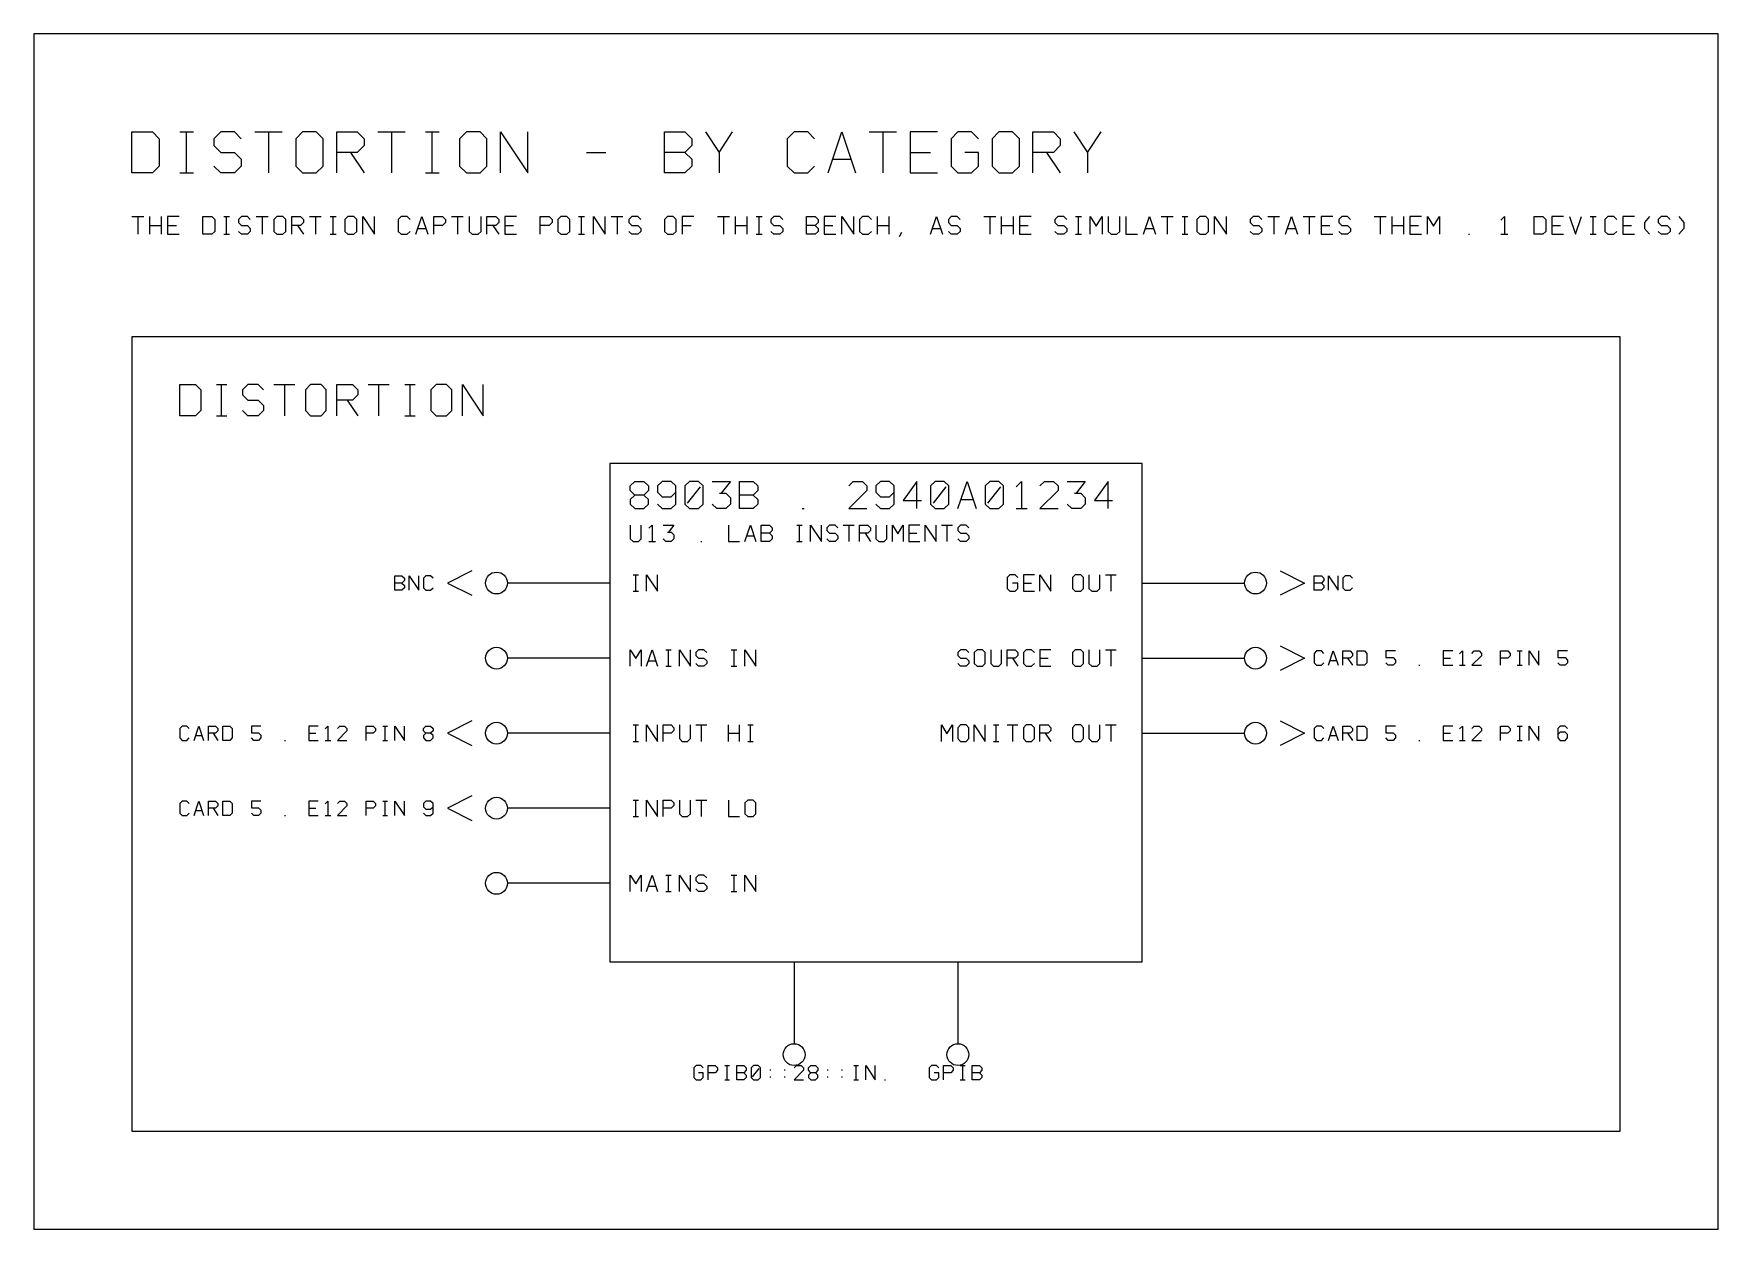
# Model space of a CAD drawing. Header units: millimetres. Extents: x 10 to 256, y 10 to 185.
import ezdxf

# ---------------------------------------------------------------- set-up
doc = ezdxf.new("R2010")
doc.units = ezdxf.units.MM
for name, color, linetype, lineweight in [('DEVICE', 7, 'CONTINUOUS', 25), ('GROUP', 6, 'CONTINUOUS', 25), ('LABEL', 8, 'CONTINUOUS', 25), ('POINT', 4, 'CONTINUOUS', 25), ('PORT_BUS', 5, 'CONTINUOUS', 25), ('PORT_IN', 3, 'CONTINUOUS', 25), ('PORT_OUT', 30, 'CONTINUOUS', 25), ('PORTAL', 2, 'CONTINUOUS', 25), ('SHEET', 7, 'CONTINUOUS', 25)]:
    doc.layers.add(name, color=color, linetype=linetype, lineweight=lineweight)

msp = doc.modelspace()

# ---------------------------------------------------------------- linework, layer by layer
at = {"layer": 'DEVICE'}
msp.add_lwpolyline([(94, 48.8), (172, 48.8), (172, 121.8), (94, 121.8)], close=True, dxfattribs=at)
at = {"layer": 'GROUP'}
msp.add_lwpolyline([(24, 24), (242, 24), (242, 140.4), (24, 140.4)], close=True, dxfattribs=at)
for points in [[(31, 128.8), (31, 133.4), (33.3, 133.4), (34.066667, 132.633333), (34.066667, 129.566667), (33.3, 128.8), (31, 128.8)], [(36.366667, 133.4), (37.9, 133.4)], [(37.133333, 128.8), (37.133333, 133.4)], [(43.266667, 132.633333), (42.5, 133.4), (40.966667, 133.4), (40.2, 132.633333), (40.2, 131.866667), (40.966667, 131.1), (42.5, 131.1), (43.266667, 130.333333), (43.266667, 129.566667), (42.5, 128.8), (40.966667, 128.8), (40.2, 129.566667)], [(44.8, 133.4), (47.866667, 133.4)], [(46.333333, 133.4), (46.333333, 128.8)], [(50.166667, 128.8), (51.7, 128.8), (52.466667, 129.566667), (52.466667, 132.633333), (51.7, 133.4), (50.166667, 133.4), (49.4, 132.633333), (49.4, 129.566667), (50.166667, 128.8)], [(54, 128.8), (54, 133.4), (56.3, 133.4), (57.066667, 132.633333), (57.066667, 131.866667), (56.3, 131.1), (54, 131.1)], [(58.6, 133.4), (61.666667, 133.4)], [(60.133333, 133.4), (60.133333, 128.8)], [(63.966667, 133.4), (65.5, 133.4)], [(64.733333, 128.8), (64.733333, 133.4)], [(68.566667, 128.8), (70.1, 128.8), (70.866667, 129.566667), (70.866667, 132.633333), (70.1, 133.4), (68.566667, 133.4), (67.8, 132.633333), (67.8, 129.566667), (68.566667, 128.8)], [(72.4, 128.8), (72.4, 133.4), (75.466667, 128.8), (75.466667, 133.4)], [(55.533333, 131.1), (57.066667, 128.8)], [(36.366667, 128.8), (37.9, 128.8)], [(63.966667, 128.8), (65.5, 128.8)]]:
    msp.add_lwpolyline(points, dxfattribs=at)
at = {"layer": 'LABEL'}
for points in [[(97.666667, 117.2), (97, 117.866667), (97, 118.533333), (97.666667, 119.2), (99, 119.2), (99.666667, 118.533333), (99.666667, 117.866667), (99, 117.2), (97.666667, 117.2), (97, 116.533333), (97, 115.866667), (97.666667, 115.2), (99, 115.2), (99.666667, 115.866667), (99.666667, 116.533333), (99, 117.2)], [(101, 115.866667), (101.666667, 115.2), (103, 115.2), (103.666667, 115.866667), (103.666667, 118.533333), (103, 119.2), (101.666667, 119.2), (101, 118.533333), (101, 117.6), (101.666667, 116.933333), (103, 116.933333), (103.666667, 117.6)], [(105.666667, 115.2), (107, 115.2), (107.666667, 115.866667), (107.666667, 118.533333), (107, 119.2), (105.666667, 119.2), (105, 118.533333), (105, 115.866667), (105.666667, 115.2)], [(109, 119.2), (111.666667, 119.2), (110.333333, 117.466667)], [(113, 115.2), (113, 119.2), (115, 119.2), (115.666667, 118.533333), (115.666667, 117.866667), (115, 117.2), (113, 117.2)], [(129, 118.533333), (129.666667, 119.2), (131, 119.2), (131.666667, 118.533333), (131.666667, 117.866667), (129, 115.2), (131.666667, 115.2)], [(133, 115.866667), (133.666667, 115.2), (135, 115.2), (135.666667, 115.866667), (135.666667, 118.533333), (135, 119.2), (133.666667, 119.2), (133, 118.533333), (133, 117.6), (133.666667, 116.933333), (135, 116.933333), (135.666667, 117.6)], [(139, 115.2), (139, 119.2), (137, 116.4), (139.666667, 116.4)], [(141.666667, 115.2), (143, 115.2), (143.666667, 115.866667), (143.666667, 118.533333), (143, 119.2), (141.666667, 119.2), (141, 118.533333), (141, 115.866667), (141.666667, 115.2)], [(145, 115.2), (146.333333, 119.2), (147.666667, 115.2)], [(149.666667, 115.2), (151, 115.2), (151.666667, 115.866667), (151.666667, 118.533333), (151, 119.2), (149.666667, 119.2), (149, 118.533333), (149, 115.866667), (149.666667, 115.2)], [(153.533333, 118.4), (154.333333, 119.2), (154.333333, 115.2)], [(157, 118.533333), (157.666667, 119.2), (159, 119.2), (159.666667, 118.533333), (159.666667, 117.866667), (157, 115.2), (159.666667, 115.2)], [(161, 119.2), (163.666667, 119.2), (162.333333, 117.466667)], [(167, 115.2), (167, 119.2), (165, 116.4), (167.666667, 116.4)], [(105.4, 116), (107.266667, 118.4)], [(110.066667, 117.466667), (111, 117.466667), (111.666667, 116.8), (111.666667, 115.866667), (111, 115.2), (109.666667, 115.2), (109, 115.866667)], [(115, 117.2), (115.666667, 116.533333), (115.666667, 115.866667), (115, 115.2), (113, 115.2)], [(141.4, 116), (143.266667, 118.4)], [(145.466667, 116.533333), (147.2, 116.533333)], [(149.4, 116), (151.266667, 118.4)], [(162.066667, 117.466667), (163, 117.466667), (163.666667, 116.8), (163.666667, 115.866667), (163, 115.2), (161.666667, 115.2), (161, 115.866667)], [(122.2, 115.2), (122.466667, 115.2)], [(153.533333, 115.2), (155.133333, 115.2)], [(97, 112.8), (97, 110.8), (97.4, 110.4), (98.2, 110.4), (98.6, 110.8), (98.6, 112.8)], [(99.72, 112.32), (100.2, 112.8), (100.2, 110.4)], [(101.8, 112.8), (103.4, 112.8), (102.6, 111.76)], [(102.44, 111.76), (103, 111.76), (103.4, 111.36), (103.4, 110.8), (103, 110.4), (102.2, 110.4), (101.8, 110.8)], [(111.4, 112.8), (111.4, 110.4), (113, 110.4)], [(113.8, 110.4), (114.6, 112.8), (115.4, 110.4)], [(114.08, 111.2), (115.12, 111.2)], [(116.2, 110.4), (116.2, 112.8), (117.4, 112.8), (117.8, 112.4), (117.8, 112), (117.4, 111.6), (116.2, 111.6)], [(117.4, 111.6), (117.8, 111.2), (117.8, 110.8), (117.4, 110.4), (116.2, 110.4)], [(121.4, 112.8), (122.2, 112.8)], [(121.8, 110.4), (121.8, 112.8)], [(123.4, 110.4), (123.4, 112.8), (125, 110.4), (125, 112.8)], [(127.4, 112.4), (127, 112.8), (126.2, 112.8), (125.8, 112.4), (125.8, 112), (126.2, 111.6), (127, 111.6), (127.4, 111.2), (127.4, 110.8), (127, 110.4), (126.2, 110.4), (125.8, 110.8)], [(128.2, 112.8), (129.8, 112.8)], [(129, 112.8), (129, 110.4)], [(130.6, 110.4), (130.6, 112.8), (131.8, 112.8), (132.2, 112.4), (132.2, 112), (131.8, 111.6), (130.6, 111.6)], [(131.4, 111.6), (132.2, 110.4)], [(133, 112.8), (133, 110.8), (133.4, 110.4), (134.2, 110.4), (134.6, 110.8), (134.6, 112.8)], [(135.4, 110.4), (135.4, 112.8), (136.2, 111.52), (137, 112.8), (137, 110.4)], [(139.4, 112.8), (137.8, 112.8), (137.8, 110.4), (139.4, 110.4)], [(137.8, 111.6), (139, 111.6)], [(140.2, 110.4), (140.2, 112.8), (141.8, 110.4), (141.8, 112.8)], [(142.6, 112.8), (144.2, 112.8)], [(143.4, 112.8), (143.4, 110.4)], [(146.6, 112.4), (146.2, 112.8), (145.4, 112.8), (145, 112.4), (145, 112), (145.4, 111.6), (146.2, 111.6), (146.6, 111.2), (146.6, 110.8), (146.2, 110.4), (145.4, 110.4), (145, 110.8)], [(99.72, 110.4), (100.68, 110.4)], [(107.32, 110.4), (107.48, 110.4)], [(121.4, 110.4), (122.2, 110.4)], [(97.4, 105.5), (98.2, 105.5)], [(97.8, 103.1), (97.8, 105.5)], [(99.4, 103.1), (99.4, 105.5), (101, 103.1), (101, 105.5)], [(153.8, 105.1), (153.4, 105.5), (152.6, 105.5), (152.2, 105.1), (152.2, 103.5), (152.6, 103.1), (153.4, 103.1), (153.8, 103.5), (153.8, 104.3), (153, 104.3)], [(156.2, 105.5), (154.6, 105.5), (154.6, 103.1), (156.2, 103.1)], [(154.6, 104.3), (155.8, 104.3)], [(157, 103.1), (157, 105.5), (158.6, 103.1), (158.6, 105.5)], [(162.2, 103.1), (163, 103.1), (163.4, 103.5), (163.4, 105.1), (163, 105.5), (162.2, 105.5), (161.8, 105.1), (161.8, 103.5), (162.2, 103.1)], [(164.2, 105.5), (164.2, 103.5), (164.6, 103.1), (165.4, 103.1), (165.8, 103.5), (165.8, 105.5)], [(166.6, 105.5), (168.2, 105.5)], [(167.4, 105.5), (167.4, 103.1)], [(97.4, 103.1), (98.2, 103.1)], [(97, 92.1), (97, 94.5), (97.8, 93.22), (98.6, 94.5), (98.6, 92.1)], [(99.4, 92.1), (100.2, 94.5), (101, 92.1)], [(102.2, 94.5), (103, 94.5)], [(102.6, 92.1), (102.6, 94.5)], [(104.2, 92.1), (104.2, 94.5), (105.8, 92.1), (105.8, 94.5)], [(108.2, 94.1), (107.8, 94.5), (107, 94.5), (106.6, 94.1), (106.6, 93.7), (107, 93.3), (107.8, 93.3), (108.2, 92.9), (108.2, 92.5), (107.8, 92.1), (107, 92.1), (106.6, 92.5)], [(111.8, 94.5), (112.6, 94.5)], [(112.2, 92.1), (112.2, 94.5)], [(113.8, 92.1), (113.8, 94.5), (115.4, 92.1), (115.4, 94.5)], [(146.6, 94.1), (146.2, 94.5), (145.4, 94.5), (145, 94.1), (145, 93.7), (145.4, 93.3), (146.2, 93.3), (146.6, 92.9), (146.6, 92.5), (146.2, 92.1), (145.4, 92.1), (145, 92.5)], [(147.8, 92.1), (148.6, 92.1), (149, 92.5), (149, 94.1), (148.6, 94.5), (147.8, 94.5), (147.4, 94.1), (147.4, 92.5), (147.8, 92.1)], [(149.8, 94.5), (149.8, 92.5), (150.2, 92.1), (151, 92.1), (151.4, 92.5), (151.4, 94.5)], [(152.2, 92.1), (152.2, 94.5), (153.4, 94.5), (153.8, 94.1), (153.8, 93.7), (153.4, 93.3), (152.2, 93.3)], [(156.2, 94.1), (155.8, 94.5), (155, 94.5), (154.6, 94.1), (154.6, 92.5), (155, 92.1), (155.8, 92.1), (156.2, 92.5)], [(158.6, 94.5), (157, 94.5), (157, 92.1), (158.6, 92.1)], [(162.2, 92.1), (163, 92.1), (163.4, 92.5), (163.4, 94.1), (163, 94.5), (162.2, 94.5), (161.8, 94.1), (161.8, 92.5), (162.2, 92.1)], [(164.2, 94.5), (164.2, 92.5), (164.6, 92.1), (165.4, 92.1), (165.8, 92.5), (165.8, 94.5)], [(166.6, 94.5), (168.2, 94.5)], [(167.4, 94.5), (167.4, 92.1)], [(99.68, 92.9), (100.72, 92.9)], [(102.2, 92.1), (103, 92.1)], [(111.8, 92.1), (112.6, 92.1)], [(153, 93.3), (153.8, 92.1)], [(157, 93.3), (158.2, 93.3)], [(97.4, 83.5), (98.2, 83.5)], [(97.8, 81.1), (97.8, 83.5)], [(99.4, 81.1), (99.4, 83.5), (101, 81.1), (101, 83.5)], [(101.8, 81.1), (101.8, 83.5), (103, 83.5), (103.4, 83.1), (103.4, 82.7), (103, 82.3), (101.8, 82.3)], [(104.2, 83.5), (104.2, 81.5), (104.6, 81.1), (105.4, 81.1), (105.8, 81.5), (105.8, 83.5)], [(106.6, 83.5), (108.2, 83.5)], [(107.4, 83.5), (107.4, 81.1)], [(111.4, 81.1), (111.4, 83.5)], [(111.4, 82.3), (113, 82.3)], [(113, 81.1), (113, 83.5)], [(114.2, 83.5), (115, 83.5)], [(114.6, 81.1), (114.6, 83.5)], [(142.6, 81.1), (142.6, 83.5), (143.4, 82.22), (144.2, 83.5), (144.2, 81.1)], [(145.4, 81.1), (146.2, 81.1), (146.6, 81.5), (146.6, 83.1), (146.2, 83.5), (145.4, 83.5), (145, 83.1), (145, 81.5), (145.4, 81.1)], [(147.4, 81.1), (147.4, 83.5), (149, 81.1), (149, 83.5)], [(150.2, 83.5), (151, 83.5)], [(150.6, 81.1), (150.6, 83.5)], [(152.2, 83.5), (153.8, 83.5)], [(153, 83.5), (153, 81.1)], [(155, 81.1), (155.8, 81.1), (156.2, 81.5), (156.2, 83.1), (155.8, 83.5), (155, 83.5), (154.6, 83.1), (154.6, 81.5), (155, 81.1)], [(157, 81.1), (157, 83.5), (158.2, 83.5), (158.6, 83.1), (158.6, 82.7), (158.2, 82.3), (157, 82.3)], [(157.8, 82.3), (158.6, 81.1)], [(162.2, 81.1), (163, 81.1), (163.4, 81.5), (163.4, 83.1), (163, 83.5), (162.2, 83.5), (161.8, 83.1), (161.8, 81.5), (162.2, 81.1)], [(164.2, 83.5), (164.2, 81.5), (164.6, 81.1), (165.4, 81.1), (165.8, 81.5), (165.8, 83.5)], [(166.6, 83.5), (168.2, 83.5)], [(167.4, 83.5), (167.4, 81.1)], [(97.4, 81.1), (98.2, 81.1)], [(114.2, 81.1), (115, 81.1)], [(150.2, 81.1), (151, 81.1)], [(97.4, 72.5), (98.2, 72.5)], [(97.8, 70.1), (97.8, 72.5)], [(99.4, 70.1), (99.4, 72.5), (101, 70.1), (101, 72.5)], [(101.8, 70.1), (101.8, 72.5), (103, 72.5), (103.4, 72.1), (103.4, 71.7), (103, 71.3), (101.8, 71.3)], [(104.2, 72.5), (104.2, 70.5), (104.6, 70.1), (105.4, 70.1), (105.8, 70.5), (105.8, 72.5)], [(106.6, 72.5), (108.2, 72.5)], [(107.4, 72.5), (107.4, 70.1)], [(111.4, 72.5), (111.4, 70.1), (113, 70.1)], [(114.2, 70.1), (115, 70.1), (115.4, 70.5), (115.4, 72.1), (115, 72.5), (114.2, 72.5), (113.8, 72.1), (113.8, 70.5), (114.2, 70.1)], [(97.4, 70.1), (98.2, 70.1)], [(97, 59.1), (97, 61.5), (97.8, 60.22), (98.6, 61.5), (98.6, 59.1)], [(99.4, 59.1), (100.2, 61.5), (101, 59.1)], [(99.68, 59.9), (100.72, 59.9)], [(102.2, 61.5), (103, 61.5)], [(102.6, 59.1), (102.6, 61.5)], [(104.2, 59.1), (104.2, 61.5), (105.8, 59.1), (105.8, 61.5)], [(108.2, 61.1), (107.8, 61.5), (107, 61.5), (106.6, 61.1), (106.6, 60.7), (107, 60.3), (107.8, 60.3), (108.2, 59.9), (108.2, 59.5), (107.8, 59.1), (107, 59.1), (106.6, 59.5)], [(111.8, 61.5), (112.6, 61.5)], [(112.2, 59.1), (112.2, 61.5)], [(113.8, 59.1), (113.8, 61.5), (115.4, 59.1), (115.4, 61.5)], [(102.2, 59.1), (103, 59.1)], [(111.8, 59.1), (112.6, 59.1)], [(107.7, 33.25), (107.35, 33.6), (106.65, 33.6), (106.3, 33.25), (106.3, 31.85), (106.65, 31.5), (107.35, 31.5), (107.7, 31.85), (107.7, 32.55), (107, 32.55)], [(108.4, 31.5), (108.4, 33.6), (109.45, 33.6), (109.8, 33.25), (109.8, 32.9), (109.45, 32.55), (108.4, 32.55)], [(110.85, 33.6), (111.55, 33.6)], [(111.2, 31.5), (111.2, 33.6)], [(112.6, 31.5), (112.6, 33.6), (113.65, 33.6), (114, 33.25), (114, 32.9), (113.65, 32.55), (112.6, 32.55)], [(113.65, 32.55), (114, 32.2), (114, 31.85), (113.65, 31.5), (112.6, 31.5)], [(115.05, 31.5), (115.75, 31.5), (116.1, 31.85), (116.1, 33.25), (115.75, 33.6), (115.05, 33.6), (114.7, 33.25), (114.7, 31.85), (115.05, 31.5)], [(114.91, 31.92), (115.89, 33.18)], [(117.43, 32.97), (117.57, 32.97)], [(119.53, 32.97), (119.67, 32.97)], [(121, 33.25), (121.35, 33.6), (122.05, 33.6), (122.4, 33.25), (122.4, 32.9), (121, 31.5), (122.4, 31.5)], [(123.45, 32.55), (123.1, 32.9), (123.1, 33.25), (123.45, 33.6), (124.15, 33.6), (124.5, 33.25), (124.5, 32.9), (124.15, 32.55), (123.45, 32.55), (123.1, 32.2), (123.1, 31.85), (123.45, 31.5), (124.15, 31.5), (124.5, 31.85), (124.5, 32.2), (124.15, 32.55)], [(125.83, 32.97), (125.97, 32.97)], [(127.93, 32.97), (128.07, 32.97)], [(129.75, 33.6), (130.45, 33.6)], [(130.1, 31.5), (130.1, 33.6)], [(131.5, 31.5), (131.5, 33.6), (132.9, 31.5), (132.9, 33.6)], [(142.2, 33.25), (141.85, 33.6), (141.15, 33.6), (140.8, 33.25), (140.8, 31.85), (141.15, 31.5), (141.85, 31.5), (142.2, 31.85), (142.2, 32.55), (141.5, 32.55)], [(142.9, 31.5), (142.9, 33.6), (143.95, 33.6), (144.3, 33.25), (144.3, 32.9), (143.95, 32.55), (142.9, 32.55)], [(145.35, 33.6), (146.05, 33.6)], [(145.7, 31.5), (145.7, 33.6)], [(147.1, 31.5), (147.1, 33.6), (148.15, 33.6), (148.5, 33.25), (148.5, 32.9), (148.15, 32.55), (147.1, 32.55)], [(148.15, 32.55), (148.5, 32.2), (148.5, 31.85), (148.15, 31.5), (147.1, 31.5)], [(110.85, 31.5), (111.55, 31.5)], [(117.43, 31.92), (117.57, 31.92)], [(119.53, 31.92), (119.67, 31.92)], [(125.83, 31.92), (125.97, 31.92)], [(127.93, 31.92), (128.07, 31.92)], [(129.75, 31.5), (130.45, 31.5)], [(134.23, 31.5), (134.37, 31.5)], [(145.35, 31.5), (146.05, 31.5)]]:
    msp.add_lwpolyline(points, dxfattribs=at)
at = {"layer": 'POINT'}
for centre in [(77.4, 104.3), (188.6, 104.3), (77.4, 93.3), (188.6, 93.3), (77.4, 82.3), (188.6, 82.3), (77.4, 71.3), (77.4, 60.3), (121, 35.2), (145, 35.2)]:
    msp.add_circle(centre, 1.6, dxfattribs=at)
at = {"layer": 'PORT_BUS'}
for p, q in [((121, 48.8), (121, 36.8)), ((145, 48.8), (145, 36.8))]:
    msp.add_line(p, q, dxfattribs=at)
at = {"layer": 'PORT_IN'}
for p, q in [((94, 104.3), (79, 104.3)), ((94, 93.3), (79, 93.3)), ((94, 82.3), (79, 82.3)), ((94, 71.3), (79, 71.3)), ((94, 60.3), (79, 60.3))]:
    msp.add_line(p, q, dxfattribs=at)
at = {"layer": 'PORT_OUT'}
for p, q in [((172, 104.3), (187, 104.3)), ((172, 93.3), (187, 93.3)), ((172, 82.3), (187, 82.3))]:
    msp.add_line(p, q, dxfattribs=at)
at = {"layer": 'PORTAL'}
for points in [[(62.5, 103.25), (62.5, 105.35), (63.55, 105.35), (63.9, 105), (63.9, 104.65), (63.55, 104.3), (62.5, 104.3)], [(63.55, 104.3), (63.9, 103.95), (63.9, 103.6), (63.55, 103.25), (62.5, 103.25)], [(64.6, 103.25), (64.6, 105.35), (66, 103.25), (66, 105.35)], [(68.1, 105), (67.75, 105.35), (67.05, 105.35), (66.7, 105), (66.7, 103.6), (67.05, 103.25), (67.75, 103.25), (68.1, 103.6)], [(73.8, 106.1), (70.2, 104.3), (73.8, 102.5)], [(192.2, 106.1), (195.8, 104.3), (192.2, 102.5)], [(197.2, 103.25), (197.2, 105.35), (198.25, 105.35), (198.6, 105), (198.6, 104.65), (198.25, 104.3), (197.2, 104.3)], [(198.25, 104.3), (198.6, 103.95), (198.6, 103.6), (198.25, 103.25), (197.2, 103.25)], [(199.3, 103.25), (199.3, 105.35), (200.7, 103.25), (200.7, 105.35)], [(202.8, 105), (202.45, 105.35), (201.75, 105.35), (201.4, 105), (201.4, 103.6), (201.75, 103.25), (202.45, 103.25), (202.8, 103.6)], [(192.2, 95.1), (195.8, 93.3), (192.2, 91.5)], [(198.6, 94), (198.25, 94.35), (197.55, 94.35), (197.2, 94), (197.2, 92.6), (197.55, 92.25), (198.25, 92.25), (198.6, 92.6)], [(199.3, 92.25), (200, 94.35), (200.7, 92.25)], [(201.4, 92.25), (201.4, 94.35), (202.45, 94.35), (202.8, 94), (202.8, 93.65), (202.45, 93.3), (201.4, 93.3)], [(203.5, 92.25), (203.5, 94.35), (204.55, 94.35), (204.9, 94), (204.9, 92.6), (204.55, 92.25), (203.5, 92.25)], [(209.1, 94.35), (207.7, 94.35), (207.7, 93.37), (208.75, 93.37), (209.1, 93.02), (209.1, 92.6), (208.75, 92.25), (208.05, 92.25), (207.7, 92.6)], [(217.5, 94.35), (216.1, 94.35), (216.1, 92.25), (217.5, 92.25)], [(218.48, 93.93), (218.9, 94.35), (218.9, 92.25)], [(220.3, 94), (220.65, 94.35), (221.35, 94.35), (221.7, 94), (221.7, 93.65), (220.3, 92.25), (221.7, 92.25)], [(224.5, 92.25), (224.5, 94.35), (225.55, 94.35), (225.9, 94), (225.9, 93.65), (225.55, 93.3), (224.5, 93.3)], [(226.95, 94.35), (227.65, 94.35)], [(227.3, 92.25), (227.3, 94.35)], [(228.7, 92.25), (228.7, 94.35), (230.1, 92.25), (230.1, 94.35)], [(234.3, 94.35), (232.9, 94.35), (232.9, 93.37), (233.95, 93.37), (234.3, 93.02), (234.3, 92.6), (233.95, 92.25), (233.25, 92.25), (232.9, 92.6)], [(199.545, 92.95), (200.455, 92.95)], [(202.1, 93.3), (202.8, 92.25)], [(212.53, 92.25), (212.67, 92.25)], [(216.1, 93.3), (217.15, 93.3)], [(218.48, 92.25), (219.32, 92.25)], [(226.95, 92.25), (227.65, 92.25)], [(73.8, 84.1), (70.2, 82.3), (73.8, 80.5)], [(192.2, 84.1), (195.8, 82.3), (192.2, 80.5)], [(32.4, 83), (32.05, 83.35), (31.35, 83.35), (31, 83), (31, 81.6), (31.35, 81.25), (32.05, 81.25), (32.4, 81.6)], [(33.1, 81.25), (33.8, 83.35), (34.5, 81.25)], [(33.345, 81.95), (34.255, 81.95)], [(35.2, 81.25), (35.2, 83.35), (36.25, 83.35), (36.6, 83), (36.6, 82.65), (36.25, 82.3), (35.2, 82.3)], [(35.9, 82.3), (36.6, 81.25)], [(37.3, 81.25), (37.3, 83.35), (38.35, 83.35), (38.7, 83), (38.7, 81.6), (38.35, 81.25), (37.3, 81.25)], [(42.9, 83.35), (41.5, 83.35), (41.5, 82.37), (42.55, 82.37), (42.9, 82.02), (42.9, 81.6), (42.55, 81.25), (41.85, 81.25), (41.5, 81.6)], [(51.3, 83.35), (49.9, 83.35), (49.9, 81.25), (51.3, 81.25)], [(49.9, 82.3), (50.95, 82.3)], [(52.28, 82.93), (52.7, 83.35), (52.7, 81.25)], [(54.1, 83), (54.45, 83.35), (55.15, 83.35), (55.5, 83), (55.5, 82.65), (54.1, 81.25), (55.5, 81.25)], [(58.3, 81.25), (58.3, 83.35), (59.35, 83.35), (59.7, 83), (59.7, 82.65), (59.35, 82.3), (58.3, 82.3)], [(60.75, 83.35), (61.45, 83.35)], [(61.1, 81.25), (61.1, 83.35)], [(62.5, 81.25), (62.5, 83.35), (63.9, 81.25), (63.9, 83.35)], [(67.05, 82.3), (66.7, 82.65), (66.7, 83), (67.05, 83.35), (67.75, 83.35), (68.1, 83), (68.1, 82.65), (67.75, 82.3), (67.05, 82.3), (66.7, 81.95), (66.7, 81.6), (67.05, 81.25), (67.75, 81.25), (68.1, 81.6), (68.1, 81.95), (67.75, 82.3)], [(198.6, 83), (198.25, 83.35), (197.55, 83.35), (197.2, 83), (197.2, 81.6), (197.55, 81.25), (198.25, 81.25), (198.6, 81.6)], [(199.3, 81.25), (200, 83.35), (200.7, 81.25)], [(199.545, 81.95), (200.455, 81.95)], [(201.4, 81.25), (201.4, 83.35), (202.45, 83.35), (202.8, 83), (202.8, 82.65), (202.45, 82.3), (201.4, 82.3)], [(202.1, 82.3), (202.8, 81.25)], [(203.5, 81.25), (203.5, 83.35), (204.55, 83.35), (204.9, 83), (204.9, 81.6), (204.55, 81.25), (203.5, 81.25)], [(209.1, 83.35), (207.7, 83.35), (207.7, 82.37), (208.75, 82.37), (209.1, 82.02), (209.1, 81.6), (208.75, 81.25), (208.05, 81.25), (207.7, 81.6)], [(217.5, 83.35), (216.1, 83.35), (216.1, 81.25), (217.5, 81.25)], [(216.1, 82.3), (217.15, 82.3)], [(218.48, 82.93), (218.9, 83.35), (218.9, 81.25)], [(220.3, 83), (220.65, 83.35), (221.35, 83.35), (221.7, 83), (221.7, 82.65), (220.3, 81.25), (221.7, 81.25)], [(224.5, 81.25), (224.5, 83.35), (225.55, 83.35), (225.9, 83), (225.9, 82.65), (225.55, 82.3), (224.5, 82.3)], [(226.95, 83.35), (227.65, 83.35)], [(227.3, 81.25), (227.3, 83.35)], [(228.7, 81.25), (228.7, 83.35), (230.1, 81.25), (230.1, 83.35)], [(234.3, 83), (233.95, 83.35), (233.25, 83.35), (232.9, 83), (232.9, 81.6), (233.25, 81.25), (233.95, 81.25), (234.3, 81.6), (234.3, 82.09), (233.95, 82.44), (233.25, 82.44), (232.9, 82.09)], [(46.33, 81.25), (46.47, 81.25)], [(52.28, 81.25), (53.12, 81.25)], [(60.75, 81.25), (61.45, 81.25)], [(212.53, 81.25), (212.67, 81.25)], [(218.48, 81.25), (219.32, 81.25)], [(226.95, 81.25), (227.65, 81.25)], [(32.4, 72), (32.05, 72.35), (31.35, 72.35), (31, 72), (31, 70.6), (31.35, 70.25), (32.05, 70.25), (32.4, 70.6)], [(33.1, 70.25), (33.8, 72.35), (34.5, 70.25)], [(35.2, 70.25), (35.2, 72.35), (36.25, 72.35), (36.6, 72), (36.6, 71.65), (36.25, 71.3), (35.2, 71.3)], [(37.3, 70.25), (37.3, 72.35), (38.35, 72.35), (38.7, 72), (38.7, 70.6), (38.35, 70.25), (37.3, 70.25)], [(42.9, 72.35), (41.5, 72.35), (41.5, 71.37), (42.55, 71.37), (42.9, 71.02), (42.9, 70.6), (42.55, 70.25), (41.85, 70.25), (41.5, 70.6)], [(51.3, 72.35), (49.9, 72.35), (49.9, 70.25), (51.3, 70.25)], [(52.28, 71.93), (52.7, 72.35), (52.7, 70.25)], [(54.1, 72), (54.45, 72.35), (55.15, 72.35), (55.5, 72), (55.5, 71.65), (54.1, 70.25), (55.5, 70.25)], [(58.3, 70.25), (58.3, 72.35), (59.35, 72.35), (59.7, 72), (59.7, 71.65), (59.35, 71.3), (58.3, 71.3)], [(60.75, 72.35), (61.45, 72.35)], [(61.1, 70.25), (61.1, 72.35)], [(62.5, 70.25), (62.5, 72.35), (63.9, 70.25), (63.9, 72.35)], [(66.7, 70.6), (67.05, 70.25), (67.75, 70.25), (68.1, 70.6), (68.1, 72), (67.75, 72.35), (67.05, 72.35), (66.7, 72), (66.7, 71.51), (67.05, 71.16), (67.75, 71.16), (68.1, 71.51)], [(73.8, 73.1), (70.2, 71.3), (73.8, 69.5)], [(33.345, 70.95), (34.255, 70.95)], [(35.9, 71.3), (36.6, 70.25)], [(46.33, 70.25), (46.47, 70.25)], [(49.9, 71.3), (50.95, 71.3)], [(52.28, 70.25), (53.12, 70.25)], [(60.75, 70.25), (61.45, 70.25)]]:
    msp.add_lwpolyline(points, dxfattribs=at)
at = {"layer": 'SHEET'}
msp.add_lwpolyline([(9.6, 9.6), (256.4, 9.6), (256.4, 184.8), (9.6, 184.8)], close=True, dxfattribs=at)
for points in [[(24, 164.4), (24, 170.4), (27, 170.4), (28, 169.4), (28, 165.4), (27, 164.4), (24, 164.4)], [(31, 170.4), (33, 170.4)], [(32, 164.4), (32, 170.4)], [(40, 169.4), (39, 170.4), (37, 170.4), (36, 169.4), (36, 168.4), (37, 167.4), (39, 167.4), (40, 166.4), (40, 165.4), (39, 164.4), (37, 164.4), (36, 165.4)], [(42, 170.4), (46, 170.4)], [(44, 170.4), (44, 164.4)], [(49, 164.4), (51, 164.4), (52, 165.4), (52, 169.4), (51, 170.4), (49, 170.4), (48, 169.4), (48, 165.4), (49, 164.4)], [(54, 164.4), (54, 170.4), (57, 170.4), (58, 169.4), (58, 168.4), (57, 167.4), (54, 167.4)], [(60, 170.4), (64, 170.4)], [(62, 170.4), (62, 164.4)], [(67, 170.4), (69, 170.4)], [(68, 164.4), (68, 170.4)], [(73, 164.4), (75, 164.4), (76, 165.4), (76, 169.4), (75, 170.4), (73, 170.4), (72, 169.4), (72, 165.4), (73, 164.4)], [(78, 164.4), (78, 170.4), (82, 164.4), (82, 170.4)], [(102, 164.4), (102, 170.4), (105, 170.4), (106, 169.4), (106, 168.4), (105, 167.4), (102, 167.4)], [(108, 170.4), (110, 167.4), (112, 170.4)], [(124, 169.4), (123, 170.4), (121, 170.4), (120, 169.4), (120, 165.4), (121, 164.4), (123, 164.4), (124, 165.4)], [(126, 164.4), (128, 170.4), (130, 164.4)], [(132, 170.4), (136, 170.4)], [(134, 170.4), (134, 164.4)], [(142, 170.4), (138, 170.4), (138, 164.4), (142, 164.4)], [(148, 169.4), (147, 170.4), (145, 170.4), (144, 169.4), (144, 165.4), (145, 164.4), (147, 164.4), (148, 165.4), (148, 167.4), (146, 167.4)], [(151, 164.4), (153, 164.4), (154, 165.4), (154, 169.4), (153, 170.4), (151, 170.4), (150, 169.4), (150, 165.4), (151, 164.4)], [(156, 164.4), (156, 170.4), (159, 170.4), (160, 169.4), (160, 168.4), (159, 167.4), (156, 167.4)], [(162, 170.4), (164, 167.4), (166, 170.4)], [(56, 167.4), (58, 164.4)], [(90.6, 167.4), (93.4, 167.4)], [(105, 167.4), (106, 166.4), (106, 165.4), (105, 164.4), (102, 164.4)], [(110, 167.4), (110, 164.4)], [(126.7, 166.4), (129.3, 166.4)], [(138, 167.4), (141, 167.4)], [(158, 167.4), (160, 164.4)], [(164, 167.4), (164, 164.4)], [(31, 164.4), (33, 164.4)], [(67, 164.4), (69, 164.4)], [(24, 158), (25.733333, 158)], [(24.866667, 158), (24.866667, 155.4)], [(26.6, 155.4), (26.6, 158)], [(28.333333, 155.4), (28.333333, 158)], [(30.933333, 158), (29.2, 158), (29.2, 155.4), (30.933333, 155.4)], [(34.4, 155.4), (34.4, 158), (35.7, 158), (36.133333, 157.566667), (36.133333, 155.833333), (35.7, 155.4), (34.4, 155.4)], [(37.433333, 158), (38.3, 158)], [(37.866667, 155.4), (37.866667, 158)], [(41.333333, 157.566667), (40.9, 158), (40.033333, 158), (39.6, 157.566667), (39.6, 157.133333), (40.033333, 156.7), (40.9, 156.7), (41.333333, 156.266667), (41.333333, 155.833333), (40.9, 155.4), (40.033333, 155.4), (39.6, 155.833333)], [(42.2, 158), (43.933333, 158)], [(43.066667, 158), (43.066667, 155.4)], [(45.233333, 155.4), (46.1, 155.4), (46.533333, 155.833333), (46.533333, 157.566667), (46.1, 158), (45.233333, 158), (44.8, 157.566667), (44.8, 155.833333), (45.233333, 155.4)], [(47.4, 155.4), (47.4, 158), (48.7, 158), (49.133333, 157.566667), (49.133333, 157.133333), (48.7, 156.7), (47.4, 156.7)], [(50, 158), (51.733333, 158)], [(50.866667, 158), (50.866667, 155.4)], [(53.033333, 158), (53.9, 158)], [(53.466667, 155.4), (53.466667, 158)], [(55.633333, 155.4), (56.5, 155.4), (56.933333, 155.833333), (56.933333, 157.566667), (56.5, 158), (55.633333, 158), (55.2, 157.566667), (55.2, 155.833333), (55.633333, 155.4)], [(57.8, 155.4), (57.8, 158), (59.533333, 155.4), (59.533333, 158)], [(64.733333, 157.566667), (64.3, 158), (63.433333, 158), (63, 157.566667), (63, 155.833333), (63.433333, 155.4), (64.3, 155.4), (64.733333, 155.833333)], [(65.6, 155.4), (66.466667, 158), (67.333333, 155.4)], [(68.2, 155.4), (68.2, 158), (69.5, 158), (69.933333, 157.566667), (69.933333, 157.133333), (69.5, 156.7), (68.2, 156.7)], [(70.8, 158), (72.533333, 158)], [(71.666667, 158), (71.666667, 155.4)], [(73.4, 158), (73.4, 155.833333), (73.833333, 155.4), (74.7, 155.4), (75.133333, 155.833333), (75.133333, 158)], [(76, 155.4), (76, 158), (77.3, 158), (77.733333, 157.566667), (77.733333, 157.133333), (77.3, 156.7), (76, 156.7)], [(80.333333, 158), (78.6, 158), (78.6, 155.4), (80.333333, 155.4)], [(83.8, 155.4), (83.8, 158), (85.1, 158), (85.533333, 157.566667), (85.533333, 157.133333), (85.1, 156.7), (83.8, 156.7)], [(86.833333, 155.4), (87.7, 155.4), (88.133333, 155.833333), (88.133333, 157.566667), (87.7, 158), (86.833333, 158), (86.4, 157.566667), (86.4, 155.833333), (86.833333, 155.4)], [(89.433333, 158), (90.3, 158)], [(89.866667, 155.4), (89.866667, 158)], [(91.6, 155.4), (91.6, 158), (93.333333, 155.4), (93.333333, 158)], [(94.2, 158), (95.933333, 158)], [(95.066667, 158), (95.066667, 155.4)], [(98.533333, 157.566667), (98.1, 158), (97.233333, 158), (96.8, 157.566667), (96.8, 157.133333), (97.233333, 156.7), (98.1, 156.7), (98.533333, 156.266667), (98.533333, 155.833333), (98.1, 155.4), (97.233333, 155.4), (96.8, 155.833333)], [(102.433333, 155.4), (103.3, 155.4), (103.733333, 155.833333), (103.733333, 157.566667), (103.3, 158), (102.433333, 158), (102, 157.566667), (102, 155.833333), (102.433333, 155.4)], [(106.333333, 158), (104.6, 158), (104.6, 155.4)], [(109.8, 158), (111.533333, 158)], [(110.666667, 158), (110.666667, 155.4)], [(112.4, 155.4), (112.4, 158)], [(114.133333, 155.4), (114.133333, 158)], [(115.433333, 158), (116.3, 158)], [(115.866667, 155.4), (115.866667, 158)], [(119.333333, 157.566667), (118.9, 158), (118.033333, 158), (117.6, 157.566667), (117.6, 157.133333), (118.033333, 156.7), (118.9, 156.7), (119.333333, 156.266667), (119.333333, 155.833333), (118.9, 155.4), (118.033333, 155.4), (117.6, 155.833333)], [(122.8, 155.4), (122.8, 158), (124.1, 158), (124.533333, 157.566667), (124.533333, 157.133333), (124.1, 156.7), (122.8, 156.7)], [(127.133333, 158), (125.4, 158), (125.4, 155.4), (127.133333, 155.4)], [(128, 155.4), (128, 158), (129.733333, 155.4), (129.733333, 158)], [(132.333333, 157.566667), (131.9, 158), (131.033333, 158), (130.6, 157.566667), (130.6, 155.833333), (131.033333, 155.4), (131.9, 155.4), (132.333333, 155.833333)], [(133.2, 155.4), (133.2, 158)], [(134.933333, 155.4), (134.933333, 158)], [(141, 155.4), (141.866667, 158), (142.733333, 155.4)], [(145.333333, 157.566667), (144.9, 158), (144.033333, 158), (143.6, 157.566667), (143.6, 157.133333), (144.033333, 156.7), (144.9, 156.7), (145.333333, 156.266667), (145.333333, 155.833333), (144.9, 155.4), (144.033333, 155.4), (143.6, 155.833333)], [(148.8, 158), (150.533333, 158)], [(149.666667, 158), (149.666667, 155.4)], [(151.4, 155.4), (151.4, 158)], [(153.133333, 155.4), (153.133333, 158)], [(155.733333, 158), (154, 158), (154, 155.4), (155.733333, 155.4)], [(160.933333, 157.566667), (160.5, 158), (159.633333, 158), (159.2, 157.566667), (159.2, 157.133333), (159.633333, 156.7), (160.5, 156.7), (160.933333, 156.266667), (160.933333, 155.833333), (160.5, 155.4), (159.633333, 155.4), (159.2, 155.833333)], [(162.233333, 158), (163.1, 158)], [(162.666667, 155.4), (162.666667, 158)], [(164.4, 155.4), (164.4, 158), (165.266667, 156.613333), (166.133333, 158), (166.133333, 155.4)], [(167, 158), (167, 155.833333), (167.433333, 155.4), (168.3, 155.4), (168.733333, 155.833333), (168.733333, 158)], [(169.6, 158), (169.6, 155.4), (171.333333, 155.4)], [(172.2, 155.4), (173.066667, 158), (173.933333, 155.4)], [(174.8, 158), (176.533333, 158)], [(175.666667, 158), (175.666667, 155.4)], [(177.833333, 158), (178.7, 158)], [(178.266667, 155.4), (178.266667, 158)], [(180.433333, 155.4), (181.3, 155.4), (181.733333, 155.833333), (181.733333, 157.566667), (181.3, 158), (180.433333, 158), (180, 157.566667), (180, 155.833333), (180.433333, 155.4)], [(182.6, 155.4), (182.6, 158), (184.333333, 155.4), (184.333333, 158)], [(189.533333, 157.566667), (189.1, 158), (188.233333, 158), (187.8, 157.566667), (187.8, 157.133333), (188.233333, 156.7), (189.1, 156.7), (189.533333, 156.266667), (189.533333, 155.833333), (189.1, 155.4), (188.233333, 155.4), (187.8, 155.833333)], [(190.4, 158), (192.133333, 158)], [(191.266667, 158), (191.266667, 155.4)], [(193, 155.4), (193.866667, 158), (194.733333, 155.4)], [(195.6, 158), (197.333333, 158)], [(196.466667, 158), (196.466667, 155.4)], [(199.933333, 158), (198.2, 158), (198.2, 155.4), (199.933333, 155.4)], [(202.533333, 157.566667), (202.1, 158), (201.233333, 158), (200.8, 157.566667), (200.8, 157.133333), (201.233333, 156.7), (202.1, 156.7), (202.533333, 156.266667), (202.533333, 155.833333), (202.1, 155.4), (201.233333, 155.4), (200.8, 155.833333)], [(206, 158), (207.733333, 158)], [(206.866667, 158), (206.866667, 155.4)], [(208.6, 155.4), (208.6, 158)], [(210.333333, 155.4), (210.333333, 158)], [(212.933333, 158), (211.2, 158), (211.2, 155.4), (212.933333, 155.4)], [(213.8, 155.4), (213.8, 158), (214.666667, 156.613333), (215.533333, 158), (215.533333, 155.4)], [(224.546667, 157.48), (225.066667, 158), (225.066667, 155.4)], [(229.4, 155.4), (229.4, 158), (230.7, 158), (231.133333, 157.566667), (231.133333, 155.833333), (230.7, 155.4), (229.4, 155.4)], [(233.733333, 158), (232, 158), (232, 155.4), (233.733333, 155.4)], [(234.6, 158), (235.466667, 155.4), (236.333333, 158)], [(237.633333, 158), (238.5, 158)], [(238.066667, 155.4), (238.066667, 158)], [(241.533333, 157.566667), (241.1, 158), (240.233333, 158), (239.8, 157.566667), (239.8, 155.833333), (240.233333, 155.4), (241.1, 155.4), (241.533333, 155.833333)], [(244.133333, 158), (242.4, 158), (242.4, 155.4), (244.133333, 155.4)], [(246.3, 158), (245.606667, 157.133333), (245.606667, 156.266667), (246.3, 155.4)], [(249.333333, 157.566667), (248.9, 158), (248.033333, 158), (247.6, 157.566667), (247.6, 157.133333), (248.033333, 156.7), (248.9, 156.7), (249.333333, 156.266667), (249.333333, 155.833333), (248.9, 155.4), (248.033333, 155.4), (247.6, 155.833333)], [(250.633333, 158), (251.326667, 157.133333), (251.326667, 156.266667), (250.633333, 155.4)], [(26.6, 156.7), (28.333333, 156.7)], [(29.2, 156.7), (30.5, 156.7)], [(48.266667, 156.7), (49.133333, 155.4)], [(65.903333, 156.266667), (67.03, 156.266667)], [(76.866667, 156.7), (77.733333, 155.4)], [(78.6, 156.7), (79.9, 156.7)], [(104.6, 156.7), (105.9, 156.7)], [(112.4, 156.7), (114.133333, 156.7)], [(124.1, 156.7), (124.533333, 156.266667), (124.533333, 155.833333), (124.1, 155.4), (122.8, 155.4)], [(125.4, 156.7), (126.7, 156.7)], [(133.2, 156.7), (134.933333, 156.7)], [(136.753333, 155.66), (136.406667, 155.01)], [(141.303333, 156.266667), (142.43, 156.266667)], [(151.4, 156.7), (153.133333, 156.7)], [(154, 156.7), (155.3, 156.7)], [(172.503333, 156.266667), (173.63, 156.266667)], [(193.303333, 156.266667), (194.43, 156.266667)], [(198.2, 156.7), (199.5, 156.7)], [(208.6, 156.7), (210.333333, 156.7)], [(211.2, 156.7), (212.5, 156.7)], [(232, 156.7), (233.3, 156.7)], [(242.4, 156.7), (243.7, 156.7)], [(37.433333, 155.4), (38.3, 155.4)], [(53.033333, 155.4), (53.9, 155.4)], [(89.433333, 155.4), (90.3, 155.4)], [(115.433333, 155.4), (116.3, 155.4)], [(162.233333, 155.4), (163.1, 155.4)], [(177.833333, 155.4), (178.7, 155.4)], [(219.78, 155.4), (219.953333, 155.4)], [(224.546667, 155.4), (225.586667, 155.4)], [(237.633333, 155.4), (238.5, 155.4)]]:
    msp.add_lwpolyline(points, dxfattribs=at)

doc.saveas('drawing.dxf')
